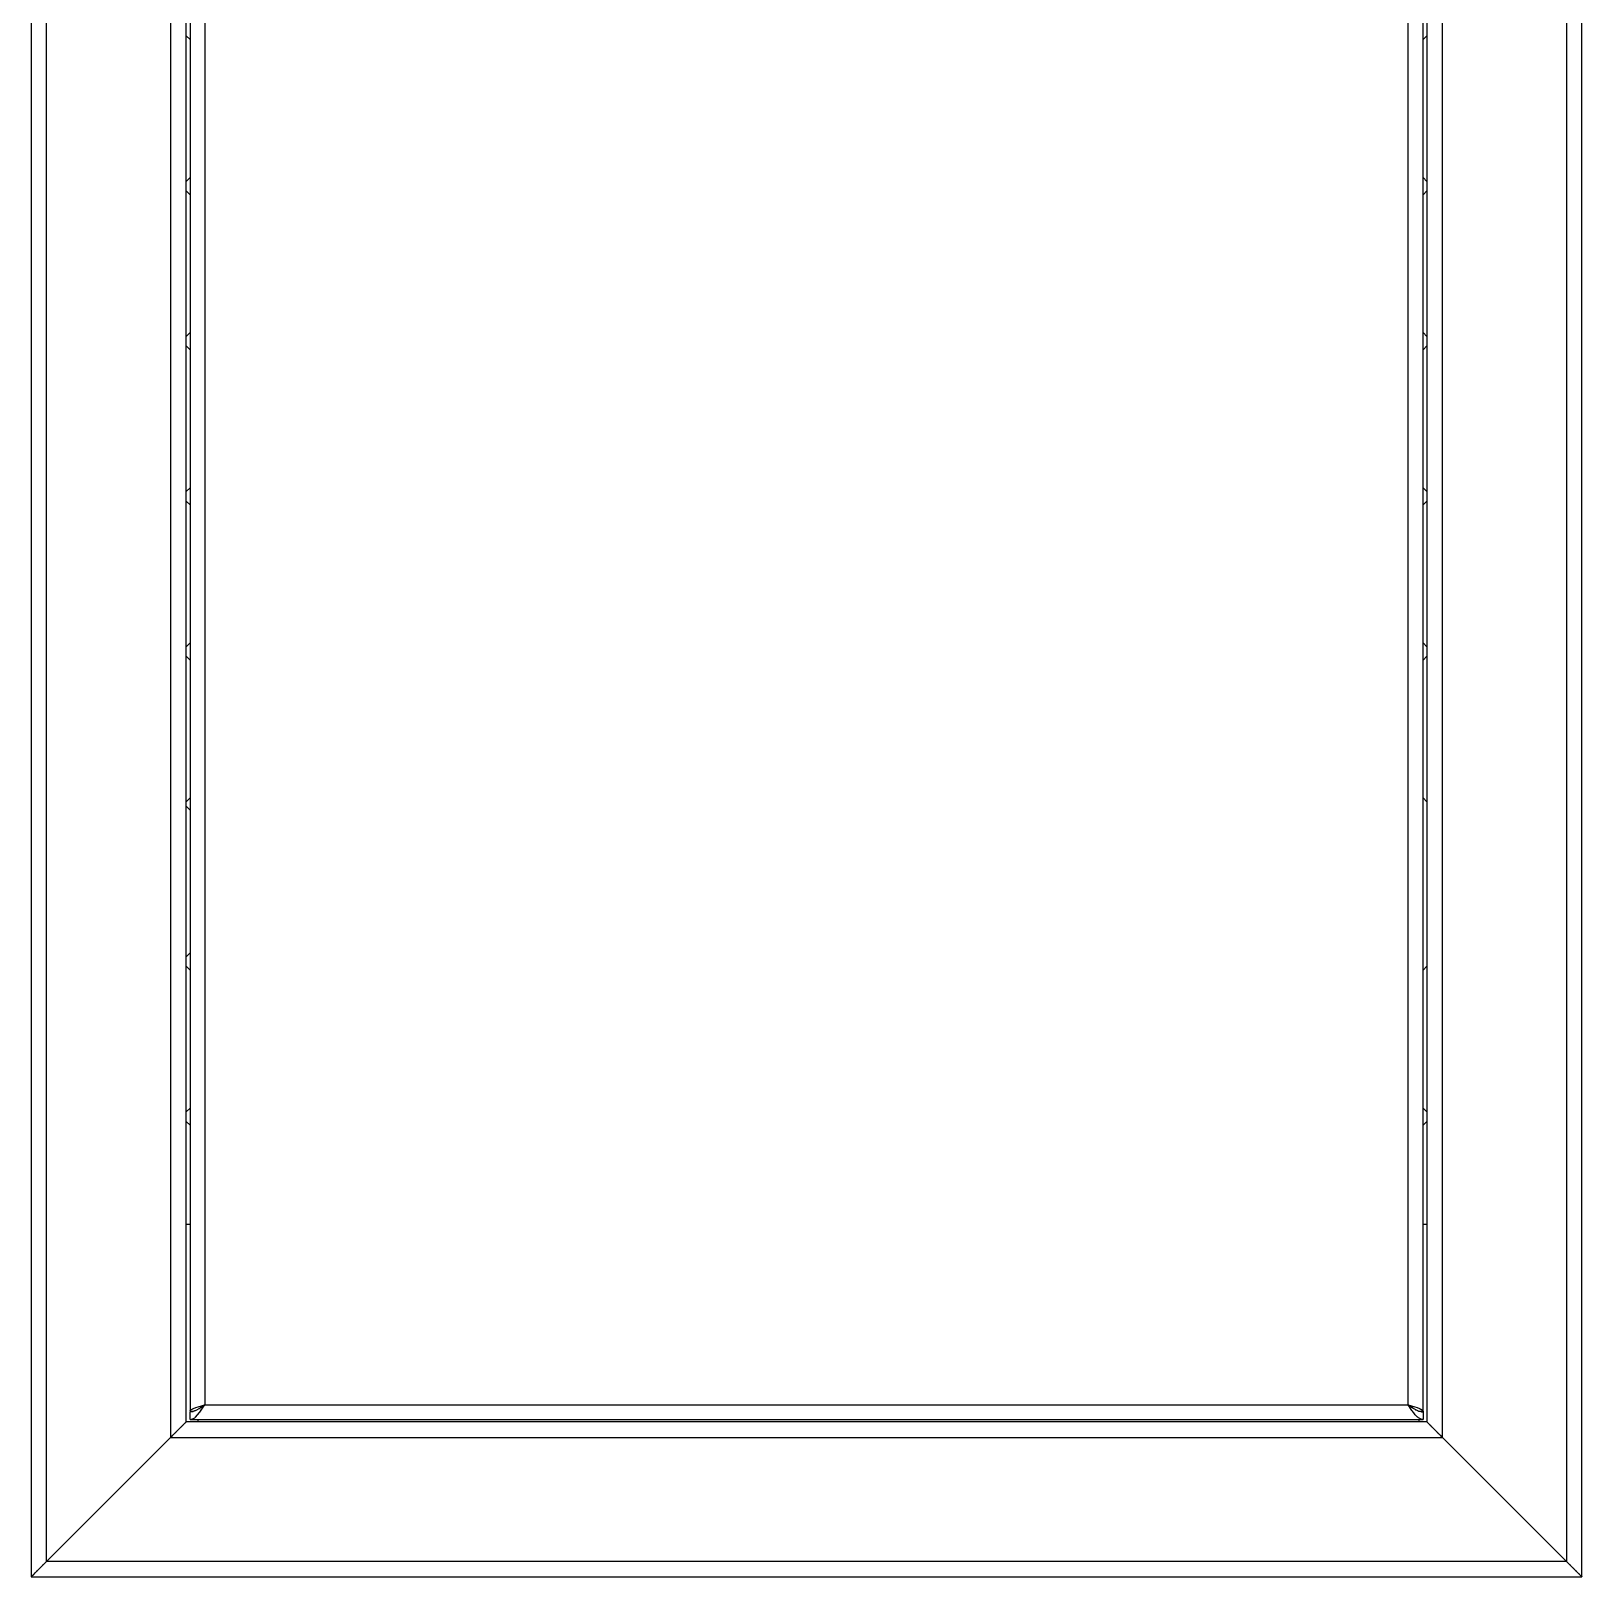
# Model space of a CAD drawing. Header units: millimetres. Extents: x 0 to 4030, y -54 to 2762.
# Drawn here: x 1583.2 to 1983.2, y 1402 to 1800.7 of the extents above; entities that cross this region are included whole.
import ezdxf

# ---------------------------------------------------------------- set-up
doc = ezdxf.new("R2010")
doc.units = ezdxf.units.MM
doc.header["$MEASUREMENT"] = 0
doc.layers.add('Utwórz2D linie widoczne', color=7, linetype='Continuous', true_color=0x000000)

msp = doc.modelspace()

# ---------------------------------------------------------------- linework, layer by layer
at = {"layer": 'Utwórz2D linie widoczne'}
for p, q in [((1583.21, 2440.01), (1583.21, 1402.03)), ((1983.21, 1402.03), (1983.21, 2440.01)), ((1587.21, 1406.03), (1587.21, 2436.02)), ((1979.21, 2436.02), (1979.21, 1406.03)), ((1619.21, 2404.02), (1619.21, 1438.03)), ((1947.21, 1438.03), (1947.21, 2404.02)), ((1623.21, 1442.03), (1623.21, 2400.02)), ((1943.21, 2400.02), (1943.21, 1442.03)), ((1624.21, 2190.52), (1624.21, 1444.72)), ((1628.01, 2188.82), (1628.01, 1446.42)), ((1938.41, 1446.42), (1938.41, 2188.82)), ((1942.21, 1444.72), (1942.21, 2190.52)), ((1623.21, 1799.52), (1624.21, 1798.52)), ((1942.21, 1798.52), (1943.21, 1799.52)), ((1624.21, 1762.96), (1623.21, 1761.96)), ((1943.21, 1761.96), (1942.21, 1762.96)), ((1623.21, 1759.52), (1624.21, 1758.52)), ((1942.21, 1758.52), (1943.21, 1759.52)), ((1624.21, 1722.96), (1623.21, 1721.96)), ((1943.21, 1721.96), (1942.21, 1722.96)), ((1623.21, 1719.52), (1624.21, 1718.52)), ((1942.21, 1718.52), (1943.21, 1719.52)), ((1624.21, 1682.96), (1623.21, 1681.96)), ((1943.21, 1681.96), (1942.21, 1682.96)), ((1623.21, 1679.52), (1624.21, 1678.52)), ((1942.21, 1678.52), (1943.21, 1679.52)), ((1624.21, 1642.96), (1623.21, 1641.96)), ((1943.21, 1641.96), (1942.21, 1642.96)), ((1623.21, 1639.52), (1624.21, 1638.52)), ((1942.21, 1638.52), (1943.21, 1639.52)), ((1624.21, 1602.96), (1623.21, 1601.96)), ((1623.21, 1600.8), (1624.21, 1599.8)), ((1943.21, 1601.96), (1942.21, 1602.96)), ((1624.21, 1562.96), (1623.21, 1561.96)), ((1623.21, 1559.52), (1624.21, 1558.52)), ((1942.21, 1558.52), (1943.21, 1559.52)), ((1624.21, 1522.96), (1623.21, 1521.96)), ((1943.21, 1521.96), (1942.21, 1522.96)), ((1623.21, 1519.52), (1624.21, 1518.52)), ((1942.21, 1518.52), (1943.21, 1519.52)), ((1623.21, 1493.02), (1624.21, 1493.02)), ((1942.21, 1493.02), (1943.21, 1493.02)), ((1624.22, 1444.79), (1624.21, 1444.78)), ((1624.21, 1444.78), (1624.21, 1444.77)), ((1624.21, 1444.77), (1624.21, 1444.76)), ((1624.21, 1444.76), (1624.21, 1444.75)), ((1624.21, 1444.75), (1624.21, 1444.73)), ((1624.21, 1444.73), (1624.21, 1444.72)), ((1624.21, 1444.72), (1625.02, 1444.72)), ((1624.21, 1442.62), (1624.21, 1444.62)), ((1624.3, 1444.62), (1624.21, 1444.62)), ((1624.23, 1444.84), (1624.22, 1444.83)), ((1624.22, 1444.83), (1624.22, 1444.81)), ((1624.22, 1444.81), (1624.22, 1444.8)), ((1624.22, 1444.8), (1624.22, 1444.79)), ((1624.24, 1444.86), (1624.23, 1444.85)), ((1624.23, 1444.85), (1624.23, 1444.84)), ((1624.24, 1444.87), (1624.25, 1444.88)), ((1624.24, 1444.87), (1624.24, 1444.86)), ((1624.25, 1444.89), (1624.26, 1444.9)), ((1624.25, 1444.88), (1624.25, 1444.89)), ((1624.26, 1444.9), (1624.27, 1444.91)), ((1624.27, 1444.92), (1624.28, 1444.93)), ((1624.27, 1444.91), (1624.27, 1444.92)), ((1624.28, 1444.93), (1624.29, 1444.94)), ((1624.29, 1444.95), (1624.3, 1444.96)), ((1624.29, 1444.94), (1624.29, 1444.95)), ((1624.3, 1444.96), (1624.31, 1444.97)), ((1624.4, 1444.63), (1624.3, 1444.62)), ((1624.31, 1444.97), (1624.32, 1444.98)), ((1624.32, 1444.98), (1624.33, 1444.99)), ((1624.33, 1444.99), (1624.34, 1445.01)), ((1624.34, 1445.01), (1624.36, 1445.03)), ((1624.36, 1445.03), (1624.39, 1445.05)), ((1624.39, 1445.05), (1624.41, 1445.08)), ((1624.49, 1444.63), (1624.4, 1444.63)), ((1624.41, 1445.08), (1624.44, 1445.1)), ((1624.44, 1445.1), (1624.46, 1445.12)), ((1624.46, 1445.12), (1624.49, 1445.14)), ((1624.49, 1445.14), (1624.52, 1445.16)), ((1624.59, 1444.64), (1624.49, 1444.63)), ((1624.52, 1445.16), (1624.54, 1445.18)), ((1624.54, 1445.18), (1624.57, 1445.2)), ((1624.57, 1445.2), (1624.61, 1445.22)), ((1624.68, 1444.66), (1624.59, 1444.64)), ((1624.61, 1445.22), (1624.64, 1445.25)), ((1624.64, 1445.25), (1624.72, 1445.29)), ((1624.8, 1444.68), (1624.68, 1444.66)), ((1624.72, 1445.29), (1624.79, 1445.33)), ((1624.79, 1445.33), (1624.87, 1445.37)), ((1624.92, 1444.7), (1624.8, 1444.68)), ((1624.87, 1445.37), (1624.97, 1445.42)), ((1625.04, 1444.73), (1624.92, 1444.7)), ((1624.97, 1445.42), (1625.07, 1445.46)), ((1625.16, 1444.76), (1625.04, 1444.73)), ((1625.07, 1445.46), (1625.27, 1445.55)), ((1625.28, 1444.8), (1625.16, 1444.76)), ((1625.27, 1445.55), (1625.51, 1445.64)), ((1625.4, 1444.84), (1625.28, 1444.8)), ((1625.51, 1444.88), (1625.4, 1444.84)), ((1625.51, 1445.64), (1625.74, 1445.73)), ((1626.82, 1445.57), (1625.51, 1444.88)), ((1625.6, 1443.24), (1626.67, 1444.43)), ((1625.74, 1445.73), (1626.32, 1445.92)), ((1626.32, 1445.92), (1628.01, 1446.42)), ((1626.55, 1445.4), (1626.75, 1445.57)), ((1626.7, 1444.47), (1626.67, 1444.43)), ((1626.7, 1444.47), (1626.97, 1444.84)), ((1626.75, 1445.57), (1626.95, 1445.73)), ((1627.89, 1446.33), (1626.82, 1445.57)), ((1626.95, 1445.73), (1627.15, 1445.88)), ((1627.03, 1444.92), (1626.97, 1444.84)), ((1627.03, 1444.92), (1628.01, 1446.42)), ((1627.15, 1445.88), (1627.36, 1446.03)), ((1627.36, 1446.03), (1627.57, 1446.16)), ((1627.44, 1446.01), (1627.42, 1446.06)), ((1627.57, 1446.16), (1627.79, 1446.3)), ((1627.79, 1446.3), (1628.01, 1446.42)), ((1628.01, 1446.42), (1627.89, 1446.33)), ((1628.01, 1446.42), (1938.41, 1446.42)), ((1938.41, 1446.42), (1938.63, 1446.3)), ((1938.41, 1446.42), (1940.1, 1445.92)), ((1938.53, 1446.33), (1938.41, 1446.42)), ((1939.36, 1444.97), (1938.41, 1446.42)), ((1938.53, 1446.33), (1939.3, 1445.77)), ((1938.63, 1446.3), (1938.85, 1446.16)), ((1938.85, 1446.16), (1939.06, 1446.03)), ((1938.99, 1446.06), (1938.97, 1446.01)), ((1939.06, 1446.03), (1939.27, 1445.88)), ((1939.27, 1445.88), (1939.47, 1445.73)), ((1939.48, 1444.8), (1939.36, 1444.97)), ((1939.42, 1445.69), (1939.65, 1445.54)), ((1939.47, 1445.73), (1939.67, 1445.57)), ((1939.64, 1444.56), (1939.48, 1444.8)), ((1939.81, 1444.33), (1939.64, 1444.56)), ((1939.87, 1445.4), (1939.65, 1445.54)), ((1939.67, 1445.57), (1939.86, 1445.4)), ((1939.99, 1444.1), (1939.81, 1444.33)), ((1940.09, 1445.27), (1939.87, 1445.4)), ((1940.18, 1443.88), (1939.99, 1444.1)), ((1940.31, 1445.15), (1940.09, 1445.27)), ((1940.1, 1445.92), (1940.67, 1445.73)), ((1940.31, 1445.15), (1940.37, 1445.12)), ((1940.52, 1445.04), (1940.37, 1445.12)), ((1940.68, 1444.97), (1940.52, 1445.04)), ((1940.67, 1445.73), (1940.91, 1445.64)), ((1940.84, 1444.9), (1940.68, 1444.97)), ((1940.84, 1444.9), (1940.96, 1444.86)), ((1940.91, 1445.64), (1941.15, 1445.55)), ((1940.96, 1444.86), (1941.08, 1444.81)), ((1941.08, 1444.81), (1941.2, 1444.78)), ((1941.15, 1445.55), (1941.34, 1445.47)), ((1941.32, 1444.74), (1941.2, 1444.78)), ((1941.43, 1444.71), (1941.32, 1444.74)), ((1941.34, 1445.47), (1941.43, 1445.43)), ((1942.21, 1444.72), (1941.4, 1444.72)), ((1941.43, 1445.43), (1941.53, 1445.38)), ((1941.55, 1444.69), (1941.43, 1444.71)), ((1941.53, 1445.38), (1941.6, 1445.34)), ((1941.67, 1444.67), (1941.55, 1444.69)), ((1941.6, 1445.34), (1941.68, 1445.3)), ((1941.67, 1444.67), (1941.78, 1444.65)), ((1941.68, 1445.3), (1941.75, 1445.26)), ((1941.75, 1445.26), (1941.79, 1445.23)), ((1941.78, 1444.65), (1941.89, 1444.64)), ((1941.79, 1445.23), (1941.83, 1445.21)), ((1941.83, 1445.21), (1941.86, 1445.19)), ((1941.86, 1445.19), (1941.88, 1445.17)), ((1941.88, 1445.17), (1941.91, 1445.15)), ((1941.89, 1444.64), (1941.99, 1444.63)), ((1941.91, 1445.15), (1941.94, 1445.13)), ((1941.94, 1445.13), (1941.97, 1445.11)), ((1941.97, 1445.11), (1941.99, 1445.09)), ((1941.99, 1445.09), (1942.02, 1445.06)), ((1941.99, 1444.63), (1942.1, 1444.62)), ((1942.02, 1445.06), (1942.04, 1445.04)), ((1942.04, 1445.04), (1942.06, 1445.02)), ((1942.06, 1445.02), (1942.08, 1445)), ((1942.08, 1445), (1942.1, 1444.99)), ((1942.1, 1444.99), (1942.1, 1444.98)), ((1942.1, 1444.98), (1942.11, 1444.97)), ((1942.1, 1444.62), (1942.21, 1444.62)), ((1942.11, 1444.97), (1942.12, 1444.96)), ((1942.12, 1444.96), (1942.13, 1444.95)), ((1942.13, 1444.95), (1942.13, 1444.94)), ((1942.13, 1444.94), (1942.14, 1444.93)), ((1942.14, 1444.93), (1942.15, 1444.91)), ((1942.15, 1444.91), (1942.15, 1444.9)), ((1942.15, 1444.9), (1942.16, 1444.89)), ((1942.16, 1444.89), (1942.17, 1444.88)), ((1942.17, 1444.88), (1942.17, 1444.87)), ((1942.17, 1444.87), (1942.18, 1444.86)), ((1942.18, 1444.86), (1942.18, 1444.85)), ((1942.18, 1444.85), (1942.19, 1444.84)), ((1942.19, 1444.84), (1942.19, 1444.83)), ((1942.19, 1444.83), (1942.19, 1444.82)), ((1942.19, 1444.82), (1942.2, 1444.8)), ((1942.2, 1444.8), (1942.2, 1444.79)), ((1942.2, 1444.79), (1942.2, 1444.78)), ((1942.2, 1444.78), (1942.2, 1444.77)), ((1942.2, 1444.77), (1942.21, 1444.76)), ((1942.21, 1444.76), (1942.21, 1444.75)), ((1942.21, 1444.75), (1942.21, 1444.73)), ((1942.21, 1444.73), (1942.21, 1444.72)), ((1942.21, 1444.62), (1942.21, 1442.62)), ((1621.07, 1439.9), (1621.22, 1440.04)), ((1621.22, 1440.03), (1621.08, 1439.89)), ((1621.22, 1440.03), (1621.25, 1440.06)), ((1621.24, 1440.06), (1621.22, 1440.04)), ((1621.24, 1440.06), (1621.3, 1440.12)), ((1621.3, 1440.11), (1621.25, 1440.06)), ((1621.34, 1440.16), (1621.3, 1440.12)), ((1621.3, 1440.11), (1621.35, 1440.15)), ((1621.34, 1440.16), (1621.48, 1440.3)), ((1621.49, 1440.3), (1621.35, 1440.15)), ((1621.5, 1440.33), (1621.48, 1440.3)), ((1621.49, 1440.3), (1621.51, 1440.32)), ((1621.5, 1440.33), (1621.56, 1440.38)), ((1621.56, 1440.37), (1621.51, 1440.32)), ((1621.56, 1440.37), (1621.61, 1440.42)), ((1621.6, 1440.42), (1621.56, 1440.38)), ((1621.6, 1440.42), (1621.65, 1440.47)), ((1621.66, 1440.46), (1621.61, 1440.42)), ((1621.67, 1440.49), (1621.65, 1440.47)), ((1621.66, 1440.46), (1621.67, 1440.48)), ((1621.67, 1440.49), (1621.81, 1440.63)), ((1621.82, 1440.62), (1621.67, 1440.48)), ((1621.83, 1440.65), (1621.81, 1440.63)), ((1621.82, 1440.62), (1621.84, 1440.65)), ((1621.83, 1440.65), (1621.88, 1440.7)), ((1621.89, 1440.69), (1621.84, 1440.65)), ((1621.92, 1440.74), (1621.88, 1440.7)), ((1621.89, 1440.69), (1621.93, 1440.74)), ((1621.92, 1440.74), (1621.95, 1440.77)), ((1621.93, 1440.74), (1621.92, 1440.74)), ((1621.96, 1440.76), (1621.93, 1440.74)), ((1621.99, 1440.82), (1621.95, 1440.77)), ((1621.96, 1440.76), (1622, 1440.81)), ((1621.99, 1440.82), (1622.02, 1440.84)), ((1622.03, 1440.83), (1622, 1440.81)), ((1622.06, 1440.88), (1622.02, 1440.84)), ((1622.03, 1440.83), (1622.07, 1440.87)), ((1622.06, 1440.88), (1622.11, 1440.93)), ((1622.12, 1440.92), (1622.07, 1440.87)), ((1622.12, 1440.95), (1622.11, 1440.93)), ((1622.12, 1440.95), (1622.18, 1441)), ((1622.12, 1440.92), (1622.13, 1440.94)), ((1622.19, 1440.99), (1622.13, 1440.94)), ((1622.18, 1441), (1622.32, 1441.14)), ((1622.18, 1441), (1622.18, 1441)), ((1622.32, 1441.13), (1622.19, 1441)), ((1622.19, 1440.99), (1622.19, 1441)), ((1622.38, 1441.2), (1622.32, 1441.14)), ((1622.32, 1441.13), (1622.38, 1441.19)), ((1622.44, 1441.26), (1622.38, 1441.2)), ((1622.39, 1441.2), (1622.38, 1441.19)), ((1622.38, 1441.2), (1622.38, 1441.2)), ((1622.39, 1441.2), (1622.45, 1441.25)), ((1622.63, 1441.45), (1622.44, 1441.27)), ((1622.44, 1441.26), (1622.44, 1441.27)), ((1622.45, 1441.26), (1622.64, 1441.45)), ((1622.45, 1441.26), (1622.45, 1441.25)), ((1622.63, 1441.45), (1622.65, 1441.47)), ((1622.66, 1441.47), (1622.64, 1441.45)), ((1622.69, 1441.52), (1622.65, 1441.47)), ((1622.66, 1441.47), (1622.7, 1441.51)), ((1622.69, 1441.52), (1622.71, 1441.53)), ((1622.71, 1441.52), (1622.7, 1441.51)), ((1622.73, 1441.55), (1622.71, 1441.53)), ((1622.71, 1441.52), (1622.73, 1441.54)), ((1622.73, 1441.55), (1622.76, 1441.58)), ((1622.77, 1441.57), (1622.73, 1441.54)), ((1622.77, 1441.59), (1622.76, 1441.58)), ((1622.77, 1441.59), (1622.81, 1441.63)), ((1622.77, 1441.57), (1622.78, 1441.58)), ((1622.81, 1441.62), (1622.78, 1441.58)), ((1622.82, 1441.64), (1622.81, 1441.63)), ((1622.81, 1441.62), (1622.82, 1441.63)), ((1622.82, 1441.64), (1622.85, 1441.67)), ((1622.86, 1441.66), (1622.82, 1441.63)), ((1622.86, 1441.68), (1622.85, 1441.67)), ((1622.86, 1441.68), (1622.88, 1441.71)), ((1622.86, 1441.66), (1622.87, 1441.67)), ((1622.89, 1441.7), (1622.87, 1441.67)), ((1622.9, 1441.72), (1622.88, 1441.71)), ((1622.89, 1441.7), (1622.91, 1441.72)), ((1622.9, 1441.72), (1622.93, 1441.75)), ((1622.93, 1441.74), (1622.91, 1441.72)), ((1622.93, 1441.75), (1622.96, 1441.78)), ((1622.93, 1441.74), (1622.94, 1441.75)), ((1622.93, 1441.75), (1622.93, 1441.75)), ((1622.97, 1441.78), (1622.94, 1441.75)), ((1622.97, 1441.8), (1622.96, 1441.78)), ((1622.97, 1441.8), (1622.99, 1441.81)), ((1622.97, 1441.78), (1622.98, 1441.79)), ((1623, 1441.81), (1622.98, 1441.79)), ((1623, 1441.82), (1622.99, 1441.81)), ((1623, 1441.82), (1623.02, 1441.84)), ((1623, 1441.81), (1623.01, 1441.82)), ((1623.03, 1441.84), (1623.01, 1441.82)), ((1623.04, 1441.86), (1623.02, 1441.84)), ((1623.03, 1441.84), (1623.05, 1441.86)), ((1623.04, 1441.86), (1623.05, 1441.87)), ((1623.07, 1441.89), (1623.05, 1441.87)), ((1623.06, 1441.86), (1623.05, 1441.86)), ((1623.06, 1441.86), (1623.07, 1441.88)), ((1623.09, 1441.91), (1623.07, 1441.9)), ((1623.07, 1441.89), (1623.07, 1441.9)), ((1623.08, 1441.89), (1623.07, 1441.88)), ((1623.08, 1441.89), (1623.1, 1441.91)), ((1623.09, 1441.91), (1623.1, 1441.92)), ((1623.11, 1441.94), (1623.1, 1441.92)), ((1623.11, 1441.91), (1623.1, 1441.91)), ((1623.11, 1441.94), (1623.12, 1441.94)), ((1623.11, 1441.91), (1623.12, 1441.93)), ((1623.13, 1441.95), (1623.12, 1441.94)), ((1623.13, 1441.93), (1623.12, 1441.93)), ((1623.13, 1441.95), (1623.14, 1441.96)), ((1623.13, 1441.93), (1623.14, 1441.94)), ((1623.15, 1441.97), (1623.14, 1441.96)), ((1623.15, 1441.95), (1623.14, 1441.94)), ((1623.15, 1441.97), (1623.16, 1441.98)), ((1623.15, 1441.95), (1623.16, 1441.96)), ((1623.16, 1441.98), (1623.17, 1441.99)), ((1623.16, 1441.98), (1623.16, 1441.98)), ((1623.16, 1441.97), (1623.16, 1441.96)), ((1623.16, 1441.97), (1623.17, 1441.97)), ((1623.17, 1441.99), (1623.18, 1442)), ((1623.18, 1441.99), (1623.17, 1441.97)), ((1623.17, 1441.99), (1623.17, 1441.99)), ((1623.18, 1442.01), (1623.19, 1442.01)), ((1623.18, 1442.01), (1623.18, 1442)), ((1623.19, 1442), (1623.18, 1441.99)), ((1623.18, 1441.99), (1623.18, 1441.99)), ((1623.19, 1442.01), (1623.2, 1442.02)), ((1623.2, 1442.01), (1623.19, 1442)), ((1623.19, 1442.01), (1623.19, 1442.01)), ((1623.19, 1442), (1623.19, 1442)), ((1623.2, 1442.03), (1623.21, 1442.03)), ((1623.2, 1442.03), (1623.2, 1442.02)), ((1623.21, 1442.02), (1623.2, 1442.01)), ((1623.2, 1442.01), (1623.2, 1442.01)), ((1623.21, 1442.02), (1623.21, 1442.03)), ((1623.21, 1442.02), (1623.21, 1442.02)), ((1623.21, 1442.02), (1623.21, 1442.02)), ((1623.21, 1442.02), (1623.21, 1442.02)), ((1943.2, 1442.02), (1623.21, 1442.02)), ((1623.21, 1442.02), (1623.21, 1442.02)), ((1623.21, 1442.02), (1623.21, 1442.02)), ((1624.21, 1442.62), (1942.21, 1442.62)), ((1624.21, 1442.62), (1624.26, 1442.62)), ((1624.26, 1442.62), (1624.32, 1442.63)), ((1624.32, 1442.63), (1624.37, 1442.63)), ((1624.37, 1442.63), (1624.42, 1442.64)), ((1624.42, 1442.64), (1624.48, 1442.65)), ((1624.52, 1442.65), (1624.48, 1442.65)), ((1624.56, 1442.66), (1624.52, 1442.65)), ((1624.61, 1442.67), (1624.56, 1442.66)), ((1624.65, 1442.69), (1624.61, 1442.67)), ((1624.65, 1442.69), (1625.43, 1443.09)), ((1625.52, 1443.16), (1625.43, 1443.09)), ((1625.6, 1443.24), (1625.52, 1443.16)), ((1626.21, 1442.62), (1626.21, 1442.02)), ((1940.37, 1443.67), (1940.18, 1443.88)), ((1940.57, 1443.46), (1940.37, 1443.67)), ((1940.78, 1443.26), (1940.57, 1443.46)), ((1940.86, 1443.2), (1940.78, 1443.26)), ((1940.94, 1443.13), (1940.86, 1443.2)), ((1941.02, 1443.07), (1940.94, 1443.13)), ((1941.73, 1442.7), (1941.02, 1443.07)), ((1941.21, 1442.02), (1941.21, 1442.62)), ((1941.78, 1442.68), (1941.73, 1442.7)), ((1941.83, 1442.67), (1941.78, 1442.68)), ((1941.87, 1442.66), (1941.83, 1442.67)), ((1941.92, 1442.65), (1941.87, 1442.66)), ((1941.97, 1442.64), (1941.92, 1442.65)), ((1942.02, 1442.63), (1941.97, 1442.64)), ((1942.06, 1442.63), (1942.02, 1442.63)), ((1942.11, 1442.63), (1942.06, 1442.63)), ((1942.16, 1442.62), (1942.11, 1442.63)), ((1942.21, 1442.62), (1942.16, 1442.62)), ((1943.2, 1442.02), (1943.2, 1442.02)), ((1943.2, 1442.02), (1943.21, 1442.02)), ((1943.21, 1442.02), (1943.2, 1442.02)), ((1943.21, 1442.03), (1943.21, 1442.03)), ((1943.21, 1442.02), (1943.21, 1442.03)), ((1943.21, 1442.03), (1943.21, 1442.03)), ((1943.21, 1442.03), (1943.21, 1442.02)), ((1943.22, 1442.01), (1943.21, 1442.02)), ((1943.21, 1442.02), (1943.22, 1442.01)), ((1943.21, 1442.02), (1943.21, 1442.02)), ((1943.22, 1442), (1943.22, 1442.01)), ((1943.22, 1442.01), (1943.22, 1442.01)), ((1943.22, 1442.01), (1943.23, 1442.01)), ((1943.22, 1442.01), (1943.22, 1442.01)), ((1943.22, 1442), (1943.23, 1442)), ((1943.23, 1442), (1943.23, 1442.01)), ((1943.24, 1441.99), (1943.23, 1442)), ((1943.23, 1442), (1943.24, 1441.99)), ((1943.25, 1441.97), (1943.24, 1441.99)), ((1943.24, 1441.99), (1943.24, 1441.99)), ((1943.24, 1441.99), (1943.26, 1441.98)), ((1943.24, 1441.99), (1943.24, 1441.99)), ((1943.26, 1441.96), (1943.25, 1441.97)), ((1943.25, 1441.97), (1943.25, 1441.97)), ((1943.26, 1441.98), (1943.27, 1441.97)), ((1943.26, 1441.98), (1943.26, 1441.98)), ((1943.26, 1441.96), (1943.27, 1441.95)), ((1943.28, 1441.96), (1943.27, 1441.97)), ((1943.28, 1441.94), (1943.27, 1441.95)), ((1943.28, 1441.96), (1943.29, 1441.95)), ((1943.28, 1441.94), (1943.29, 1441.93)), ((1943.3, 1441.94), (1943.29, 1441.95)), ((1943.29, 1441.93), (1943.29, 1441.93)), ((1943.29, 1441.93), (1943.31, 1441.91)), ((1943.3, 1441.94), (1943.3, 1441.94)), ((1943.32, 1441.92), (1943.3, 1441.94)), ((1943.32, 1441.91), (1943.31, 1441.91)), ((1943.32, 1441.92), (1943.32, 1441.91)), ((1943.32, 1441.91), (1943.33, 1441.89)), ((1943.34, 1441.9), (1943.32, 1441.91)), ((1943.34, 1441.88), (1943.33, 1441.89)), ((1943.34, 1441.9), (1943.35, 1441.89)), ((1943.34, 1441.88), (1943.36, 1441.86)), ((1943.37, 1441.87), (1943.35, 1441.89)), ((1943.37, 1441.86), (1943.36, 1441.86)), ((1943.37, 1441.87), (1943.37, 1441.86)), ((1943.37, 1441.86), (1943.39, 1441.84)), ((1943.39, 1441.84), (1943.37, 1441.86)), ((1943.41, 1441.82), (1943.39, 1441.84)), ((1943.39, 1441.84), (1943.41, 1441.82)), ((1943.41, 1441.82), (1943.42, 1441.81)), ((1943.42, 1441.81), (1943.41, 1441.82)), ((1943.43, 1441.79), (1943.42, 1441.81)), ((1943.42, 1441.81), (1943.44, 1441.8)), ((1943.43, 1441.79), (1943.45, 1441.78)), ((1943.45, 1441.78), (1943.44, 1441.8)), ((1943.48, 1441.75), (1943.45, 1441.78)), ((1943.45, 1441.78), (1943.48, 1441.75)), ((1943.48, 1441.75), (1943.48, 1441.74)), ((1943.49, 1441.75), (1943.48, 1441.75)), ((1943.5, 1441.72), (1943.48, 1441.74)), ((1943.49, 1441.75), (1943.51, 1441.72)), ((1943.5, 1441.72), (1943.52, 1441.7)), ((1943.53, 1441.71), (1943.51, 1441.72)), ((1943.55, 1441.67), (1943.52, 1441.7)), ((1943.53, 1441.71), (1943.56, 1441.68)), ((1943.55, 1441.67), (1943.56, 1441.66)), ((1943.57, 1441.67), (1943.56, 1441.68)), ((1943.59, 1441.63), (1943.56, 1441.66)), ((1943.57, 1441.67), (1943.6, 1441.64)), ((1943.59, 1441.63), (1943.6, 1441.62)), ((1943.61, 1441.63), (1943.6, 1441.64)), ((1943.64, 1441.58), (1943.6, 1441.62)), ((1943.61, 1441.63), (1943.65, 1441.59)), ((1943.64, 1441.58), (1943.65, 1441.57)), ((1943.66, 1441.58), (1943.65, 1441.59)), ((1943.68, 1441.54), (1943.65, 1441.57)), ((1943.66, 1441.58), (1943.69, 1441.55)), ((1943.68, 1441.54), (1943.7, 1441.52)), ((1943.71, 1441.53), (1943.69, 1441.55)), ((1943.71, 1441.51), (1943.7, 1441.52)), ((1943.71, 1441.53), (1943.72, 1441.52)), ((1943.71, 1441.51), (1943.76, 1441.47)), ((1943.76, 1441.47), (1943.72, 1441.52)), ((1943.78, 1441.45), (1943.76, 1441.47)), ((1943.76, 1441.47), (1943.78, 1441.45)), ((1943.78, 1441.45), (1943.96, 1441.26)), ((1943.97, 1441.27), (1943.78, 1441.45)), ((1943.97, 1441.25), (1943.96, 1441.26)), ((1943.97, 1441.27), (1943.98, 1441.26)), ((1943.97, 1441.25), (1944.03, 1441.2)), ((1944.03, 1441.2), (1943.98, 1441.26)), ((1944.03, 1441.19), (1944.03, 1441.2)), ((1944.03, 1441.2), (1944.04, 1441.2)), ((1944.03, 1441.19), (1944.09, 1441.13)), ((1944.1, 1441.14), (1944.04, 1441.2)), ((1944.23, 1441), (1944.09, 1441.13)), ((1944.1, 1441.14), (1944.23, 1441)), ((1944.23, 1441), (1944.23, 1440.99)), ((1944.24, 1441), (1944.23, 1441)), ((1944.28, 1440.94), (1944.23, 1440.99)), ((1944.24, 1441), (1944.29, 1440.95)), ((1944.28, 1440.94), (1944.3, 1440.92)), ((1944.31, 1440.93), (1944.29, 1440.95)), ((1944.35, 1440.87), (1944.3, 1440.92)), ((1944.31, 1440.93), (1944.36, 1440.88)), ((1944.35, 1440.87), (1944.39, 1440.83)), ((1944.4, 1440.84), (1944.36, 1440.88)), ((1944.41, 1440.81), (1944.39, 1440.83)), ((1944.4, 1440.84), (1944.42, 1440.82)), ((1944.41, 1440.81), (1944.46, 1440.76)), ((1944.47, 1440.77), (1944.42, 1440.82)), ((1944.48, 1440.74), (1944.46, 1440.76)), ((1944.47, 1440.77), (1944.49, 1440.74)), ((1944.49, 1440.74), (1944.48, 1440.74)), ((1944.48, 1440.74), (1944.53, 1440.69)), ((1944.54, 1440.7), (1944.49, 1440.74)), ((1944.58, 1440.65), (1944.53, 1440.69)), ((1944.54, 1440.7), (1944.58, 1440.65)), ((1944.58, 1440.65), (1944.6, 1440.62)), ((1944.61, 1440.63), (1944.58, 1440.65)), ((1944.74, 1440.48), (1944.6, 1440.62)), ((1944.61, 1440.63), (1944.75, 1440.49)), ((1944.74, 1440.48), (1944.76, 1440.46)), ((1944.77, 1440.47), (1944.75, 1440.49)), ((1944.81, 1440.42), (1944.76, 1440.46)), ((1944.77, 1440.47), (1944.81, 1440.42)), ((1944.81, 1440.42), (1944.85, 1440.37)), ((1944.86, 1440.38), (1944.81, 1440.42)), ((1944.9, 1440.32), (1944.85, 1440.37)), ((1944.86, 1440.38), (1944.91, 1440.33)), ((1944.9, 1440.32), (1944.93, 1440.3)), ((1944.93, 1440.3), (1944.91, 1440.33)), ((1945.07, 1440.15), (1944.93, 1440.3)), ((1944.93, 1440.3), (1945.08, 1440.16)), ((1945.07, 1440.15), (1945.11, 1440.11)), ((1945.12, 1440.12), (1945.08, 1440.16)), ((1945.17, 1440.06), (1945.11, 1440.11)), ((1945.12, 1440.12), (1945.17, 1440.06)), ((1945.17, 1440.06), (1945.19, 1440.03)), ((1945.2, 1440.04), (1945.17, 1440.06)), ((1945.33, 1439.89), (1945.19, 1440.03)), ((1945.2, 1440.04), (1945.34, 1439.9)), ((1619.21, 1438.03), (1587.21, 1406.03)), ((1587.21, 1406.02), (1619.21, 1438.02)), ((1619.21, 1438.03), (1619.3, 1438.12)), ((1619.3, 1438.11), (1619.21, 1438.02)), ((1619.21, 1438.02), (1947.2, 1438.02)), ((1619.32, 1438.14), (1619.3, 1438.12)), ((1619.3, 1438.11), (1619.33, 1438.13)), ((1619.32, 1438.14), (1619.37, 1438.19)), ((1619.38, 1438.19), (1619.33, 1438.13)), ((1619.4, 1438.22), (1619.37, 1438.19)), ((1619.38, 1438.19), (1619.4, 1438.21)), ((1619.4, 1438.22), (1619.57, 1438.39)), ((1619.57, 1438.38), (1619.4, 1438.21)), ((1619.57, 1438.38), (1619.6, 1438.41)), ((1619.59, 1438.41), (1619.57, 1438.39)), ((1619.59, 1438.41), (1619.65, 1438.47)), ((1619.65, 1438.46), (1619.6, 1438.41)), ((1619.66, 1438.48), (1619.65, 1438.47)), ((1619.65, 1438.46), (1619.67, 1438.47)), ((1619.66, 1438.48), (1619.75, 1438.57)), ((1619.76, 1438.56), (1619.67, 1438.47)), ((1619.76, 1438.58), (1619.75, 1438.57)), ((1619.85, 1438.66), (1619.76, 1438.57)), ((1619.76, 1438.58), (1619.84, 1438.66)), ((1619.76, 1438.56), (1619.76, 1438.57)), ((1619.85, 1438.67), (1619.84, 1438.66)), ((1619.85, 1438.67), (1620.02, 1438.84)), ((1619.85, 1438.66), (1619.86, 1438.67)), ((1620.03, 1438.83), (1619.86, 1438.67)), ((1620.04, 1438.86), (1620.02, 1438.84)), ((1620.03, 1438.83), (1620.05, 1438.86)), ((1620.04, 1438.86), (1620.1, 1438.92)), ((1620.11, 1438.92), (1620.05, 1438.86)), ((1620.12, 1438.94), (1620.1, 1438.92)), ((1620.11, 1438.92), (1620.13, 1438.94)), ((1620.12, 1438.94), (1620.19, 1439.01)), ((1620.2, 1439.01), (1620.13, 1438.94)), ((1620.25, 1439.07), (1620.19, 1439.01)), ((1620.2, 1439.01), (1620.24, 1439.05)), ((1620.4, 1439.21), (1620.24, 1439.05)), ((1620.25, 1439.07), (1620.39, 1439.21)), ((1620.4, 1439.22), (1620.39, 1439.21)), ((1620.4, 1439.22), (1620.49, 1439.31)), ((1620.4, 1439.21), (1620.41, 1439.22)), ((1620.49, 1439.3), (1620.41, 1439.22)), ((1620.51, 1439.33), (1620.49, 1439.31)), ((1620.49, 1439.3), (1620.52, 1439.32)), ((1620.51, 1439.33), (1620.56, 1439.38)), ((1620.57, 1439.38), (1620.52, 1439.32)), ((1620.6, 1439.42), (1620.56, 1439.38)), ((1620.57, 1439.38), (1620.61, 1439.42)), ((1620.6, 1439.42), (1620.68, 1439.5)), ((1620.69, 1439.49), (1620.61, 1439.42)), ((1620.71, 1439.53), (1620.68, 1439.5)), ((1620.69, 1439.49), (1620.71, 1439.52)), ((1620.77, 1439.58), (1620.71, 1439.52)), ((1620.71, 1439.53), (1620.76, 1439.58)), ((1620.78, 1439.61), (1620.76, 1439.58)), ((1620.77, 1439.58), (1620.79, 1439.6)), ((1620.78, 1439.61), (1620.95, 1439.78)), ((1620.96, 1439.77), (1620.79, 1439.6)), ((1620.98, 1439.8), (1620.95, 1439.78)), ((1620.96, 1439.77), (1620.98, 1439.79)), ((1621.04, 1439.85), (1620.98, 1439.79)), ((1620.98, 1439.8), (1621.03, 1439.85)), ((1621.07, 1439.9), (1621.03, 1439.85)), ((1621.04, 1439.85), (1621.08, 1439.89)), ((1945.33, 1439.89), (1945.38, 1439.85)), ((1945.38, 1439.85), (1945.34, 1439.9)), ((1945.43, 1439.79), (1945.38, 1439.85)), ((1945.38, 1439.85), (1945.44, 1439.8)), ((1945.43, 1439.79), (1945.45, 1439.77)), ((1945.46, 1439.78), (1945.44, 1439.8)), ((1945.62, 1439.6), (1945.45, 1439.77)), ((1945.46, 1439.78), (1945.63, 1439.61)), ((1945.62, 1439.6), (1945.65, 1439.58)), ((1945.65, 1439.58), (1945.63, 1439.61)), ((1945.7, 1439.52), (1945.65, 1439.58)), ((1945.65, 1439.58), (1945.71, 1439.53)), ((1945.7, 1439.52), (1945.73, 1439.49)), ((1945.74, 1439.5), (1945.71, 1439.53)), ((1945.81, 1439.42), (1945.73, 1439.49)), ((1945.74, 1439.5), (1945.81, 1439.42)), ((1945.81, 1439.42), (1945.85, 1439.38)), ((1945.85, 1439.38), (1945.81, 1439.42)), ((1945.9, 1439.32), (1945.85, 1439.38)), ((1945.85, 1439.38), (1945.91, 1439.33)), ((1945.9, 1439.32), (1945.92, 1439.3)), ((1945.93, 1439.31), (1945.91, 1439.33)), ((1946.01, 1439.22), (1945.92, 1439.3)), ((1945.93, 1439.31), (1946.01, 1439.22)), ((1946.01, 1439.22), (1946.02, 1439.21)), ((1946.02, 1439.21), (1946.01, 1439.22)), ((1946.16, 1439.06), (1946.02, 1439.21)), ((1946.02, 1439.21), (1946.18, 1439.05)), ((1946.16, 1439.06), (1946.22, 1439.01)), ((1946.22, 1439.01), (1946.18, 1439.05)), ((1946.29, 1438.94), (1946.22, 1439.01)), ((1946.22, 1439.01), (1946.29, 1438.94)), ((1946.29, 1438.94), (1946.31, 1438.92)), ((1946.31, 1438.92), (1946.29, 1438.94)), ((1946.37, 1438.86), (1946.31, 1438.92)), ((1946.31, 1438.92), (1946.37, 1438.86)), ((1946.37, 1438.86), (1946.39, 1438.83)), ((1946.4, 1438.84), (1946.37, 1438.86)), ((1946.56, 1438.67), (1946.39, 1438.83)), ((1946.4, 1438.84), (1946.56, 1438.67)), ((1946.56, 1438.67), (1946.57, 1438.66)), ((1946.57, 1438.66), (1946.56, 1438.67)), ((1946.65, 1438.57), (1946.57, 1438.66)), ((1946.57, 1438.66), (1946.66, 1438.58)), ((1946.65, 1438.57), (1946.66, 1438.56)), ((1946.67, 1438.57), (1946.66, 1438.58)), ((1946.75, 1438.47), (1946.66, 1438.56)), ((1946.67, 1438.57), (1946.76, 1438.48)), ((1946.75, 1438.47), (1946.76, 1438.46)), ((1946.77, 1438.47), (1946.76, 1438.48)), ((1946.82, 1438.41), (1946.76, 1438.46)), ((1946.77, 1438.47), (1946.82, 1438.41)), ((1946.82, 1438.41), (1946.84, 1438.38)), ((1946.85, 1438.39), (1946.82, 1438.41)), ((1947.01, 1438.21), (1946.84, 1438.38)), ((1946.85, 1438.39), (1947.02, 1438.22)), ((1947.01, 1438.21), (1947.03, 1438.19)), ((1947.04, 1438.19), (1947.02, 1438.22)), ((1947.09, 1438.13), (1947.03, 1438.19)), ((1947.04, 1438.19), (1947.1, 1438.14)), ((1947.09, 1438.13), (1947.11, 1438.11)), ((1947.12, 1438.12), (1947.1, 1438.14)), ((1947.2, 1438.02), (1947.11, 1438.11)), ((1947.12, 1438.12), (1947.21, 1438.03)), ((1947.2, 1438.02), (1979.2, 1406.02)), ((1979.21, 1406.03), (1947.21, 1438.03)), ((1585.2, 1404.02), (1585.17, 1403.99)), ((1585.18, 1403.99), (1585.2, 1404.01)), ((1585.35, 1404.16), (1585.2, 1404.01)), ((1585.2, 1404.02), (1585.34, 1404.16)), ((1585.38, 1404.21), (1585.34, 1404.16)), ((1585.35, 1404.16), (1585.39, 1404.2)), ((1585.38, 1404.21), (1585.44, 1404.26)), ((1585.45, 1404.25), (1585.39, 1404.2)), ((1585.46, 1404.28), (1585.44, 1404.26)), ((1585.45, 1404.25), (1585.47, 1404.28)), ((1585.46, 1404.28), (1585.63, 1404.45)), ((1585.64, 1404.45), (1585.47, 1404.28)), ((1585.65, 1404.47), (1585.63, 1404.45)), ((1585.64, 1404.45), (1585.66, 1404.47)), ((1585.65, 1404.47), (1585.71, 1404.53)), ((1585.72, 1404.52), (1585.66, 1404.47)), ((1585.74, 1404.56), (1585.71, 1404.53)), ((1585.72, 1404.52), (1585.74, 1404.55)), ((1585.82, 1404.63), (1585.74, 1404.55)), ((1585.74, 1404.56), (1585.81, 1404.63)), ((1585.85, 1404.67), (1585.81, 1404.63)), ((1585.82, 1404.63), (1585.86, 1404.67)), ((1585.85, 1404.67), (1585.91, 1404.73)), ((1585.91, 1404.72), (1585.86, 1404.67)), ((1585.93, 1404.75), (1585.91, 1404.73)), ((1585.91, 1404.72), (1585.94, 1404.74)), ((1585.93, 1404.75), (1586.01, 1404.84)), ((1586.02, 1404.83), (1585.94, 1404.74)), ((1586.02, 1404.84), (1586.01, 1404.84)), ((1586.02, 1404.84), (1586.18, 1405)), ((1586.02, 1404.83), (1586.03, 1404.84)), ((1586.18, 1404.98), (1586.03, 1404.84)), ((1586.18, 1404.98), (1586.23, 1405.04)), ((1586.22, 1405.04), (1586.18, 1405)), ((1586.22, 1405.04), (1586.29, 1405.12)), ((1586.3, 1405.11), (1586.23, 1405.04)), ((1586.31, 1405.13), (1586.29, 1405.12)), ((1586.3, 1405.11), (1586.32, 1405.13)), ((1586.31, 1405.13), (1586.37, 1405.19)), ((1586.38, 1405.19), (1586.32, 1405.13)), ((1586.4, 1405.22), (1586.37, 1405.19)), ((1586.38, 1405.19), (1586.4, 1405.21)), ((1586.4, 1405.22), (1586.56, 1405.39)), ((1586.57, 1405.38), (1586.4, 1405.21)), ((1586.57, 1405.39), (1586.56, 1405.39)), ((1586.57, 1405.39), (1586.66, 1405.48)), ((1586.57, 1405.38), (1586.58, 1405.39)), ((1586.67, 1405.47), (1586.58, 1405.39)), ((1586.67, 1405.49), (1586.66, 1405.48)), ((1586.67, 1405.49), (1586.76, 1405.58)), ((1586.76, 1405.57), (1586.67, 1405.48)), ((1586.67, 1405.47), (1586.67, 1405.48)), ((1586.77, 1405.59), (1586.76, 1405.58)), ((1586.76, 1405.57), (1586.78, 1405.58)), ((1586.77, 1405.59), (1586.82, 1405.64)), ((1586.83, 1405.64), (1586.78, 1405.58)), ((1586.85, 1405.67), (1586.82, 1405.64)), ((1586.83, 1405.64), (1586.86, 1405.66)), ((1586.85, 1405.67), (1587.02, 1405.84)), ((1587.02, 1405.83), (1586.86, 1405.66)), ((1587.02, 1405.83), (1587.05, 1405.86)), ((1587.04, 1405.86), (1587.02, 1405.84)), ((1587.04, 1405.86), (1587.1, 1405.92)), ((1587.1, 1405.91), (1587.05, 1405.86)), ((1587.12, 1405.94), (1587.1, 1405.92)), ((1587.1, 1405.91), (1587.13, 1405.93)), ((1587.12, 1405.94), (1587.21, 1406.03)), ((1587.21, 1406.02), (1587.13, 1405.93)), ((1979.2, 1406.02), (1587.21, 1406.02)), ((1979.29, 1405.93), (1979.2, 1406.02)), ((1979.21, 1406.03), (1979.3, 1405.94)), ((1979.29, 1405.93), (1979.31, 1405.91)), ((1979.32, 1405.92), (1979.3, 1405.94)), ((1979.37, 1405.86), (1979.31, 1405.91)), ((1979.32, 1405.92), (1979.37, 1405.86)), ((1979.37, 1405.86), (1979.39, 1405.83)), ((1979.4, 1405.84), (1979.37, 1405.86)), ((1979.56, 1405.66), (1979.39, 1405.83)), ((1979.4, 1405.84), (1979.57, 1405.67)), ((1979.56, 1405.66), (1979.59, 1405.64)), ((1979.59, 1405.64), (1979.57, 1405.67)), ((1979.64, 1405.58), (1979.59, 1405.64)), ((1979.59, 1405.64), (1979.65, 1405.59)), ((1979.64, 1405.58), (1979.65, 1405.57)), ((1979.66, 1405.58), (1979.65, 1405.59)), ((1979.74, 1405.48), (1979.65, 1405.57)), ((1979.66, 1405.58), (1979.75, 1405.49)), ((1979.74, 1405.48), (1979.75, 1405.47)), ((1979.76, 1405.48), (1979.75, 1405.49)), ((1979.84, 1405.39), (1979.75, 1405.47)), ((1979.76, 1405.48), (1979.84, 1405.39)), ((1979.84, 1405.39), (1979.84, 1405.38)), ((1979.85, 1405.39), (1979.84, 1405.39)), ((1980.01, 1405.21), (1979.84, 1405.38)), ((1979.85, 1405.39), (1980.02, 1405.22)), ((1980.01, 1405.21), (1980.04, 1405.19)), ((1980.04, 1405.19), (1980.02, 1405.22)), ((1980.1, 1405.13), (1980.04, 1405.19)), ((1980.04, 1405.19), (1980.1, 1405.13)), ((1980.1, 1405.13), (1980.11, 1405.11)), ((1980.12, 1405.12), (1980.1, 1405.13)), ((1980.19, 1405.04), (1980.11, 1405.11)), ((1980.12, 1405.12), (1980.19, 1405.04)), ((1980.19, 1405.04), (1980.23, 1405)), ((1980.25, 1404.99), (1980.19, 1405.04)), ((1980.39, 1404.84), (1980.23, 1405)), ((1980.25, 1404.99), (1980.39, 1404.84)), ((1980.39, 1404.84), (1980.39, 1404.83)), ((1980.4, 1404.84), (1980.39, 1404.84)), ((1980.48, 1404.74), (1980.39, 1404.83)), ((1980.4, 1404.84), (1980.49, 1404.75)), ((1980.48, 1404.74), (1980.5, 1404.72)), ((1980.51, 1404.73), (1980.49, 1404.75)), ((1980.56, 1404.67), (1980.5, 1404.72)), ((1980.51, 1404.73), (1980.56, 1404.67)), ((1980.56, 1404.67), (1980.6, 1404.63)), ((1980.6, 1404.63), (1980.56, 1404.67)), ((1980.67, 1404.55), (1980.6, 1404.63)), ((1980.6, 1404.63), (1980.68, 1404.56)), ((1980.67, 1404.55), (1980.7, 1404.52)), ((1980.71, 1404.53), (1980.68, 1404.56)), ((1980.76, 1404.47), (1980.7, 1404.52)), ((1980.71, 1404.53), (1980.76, 1404.47)), ((1980.76, 1404.47), (1980.78, 1404.45)), ((1980.78, 1404.45), (1980.76, 1404.47)), ((1980.95, 1404.28), (1980.78, 1404.45)), ((1980.78, 1404.45), (1980.95, 1404.28)), ((1980.95, 1404.28), (1980.97, 1404.25)), ((1980.98, 1404.26), (1980.95, 1404.28)), ((1981.02, 1404.2), (1980.97, 1404.25)), ((1980.98, 1404.26), (1981.03, 1404.21)), ((1981.02, 1404.2), (1981.07, 1404.16)), ((1981.07, 1404.16), (1981.03, 1404.21)), ((1981.21, 1404.01), (1981.07, 1404.16)), ((1981.07, 1404.16), (1981.22, 1404.02)), ((1981.21, 1404.01), (1981.24, 1403.99)), ((1981.24, 1403.99), (1981.22, 1404.02)), ((1583.21, 1402.03), (1583.22, 1402.04)), ((1583.21, 1402.03), (1583.21, 1402.03)), ((1583.21, 1402.03), (1583.21, 1402.03)), ((1583.21, 1402.03), (1583.21, 1402.03)), ((1583.21, 1402.03), (1583.21, 1402.03)), ((1583.22, 1402.05), (1583.23, 1402.05)), ((1583.22, 1402.05), (1583.22, 1402.04)), ((1583.23, 1402.04), (1583.22, 1402.03)), ((1583.22, 1402.03), (1583.22, 1402.02)), ((1583.22, 1402.03), (1583.22, 1402.03)), ((1583.22, 1402.02), (1983.2, 1402.02)), ((1583.23, 1402.06), (1583.24, 1402.06)), ((1583.23, 1402.06), (1583.23, 1402.05)), ((1583.24, 1402.05), (1583.23, 1402.04)), ((1583.23, 1402.04), (1583.23, 1402.04)), ((1583.24, 1402.07), (1583.26, 1402.08)), ((1583.24, 1402.07), (1583.24, 1402.06)), ((1583.25, 1402.06), (1583.24, 1402.05)), ((1583.24, 1402.05), (1583.24, 1402.05)), ((1583.26, 1402.07), (1583.25, 1402.06)), ((1583.25, 1402.06), (1583.25, 1402.06)), ((1583.26, 1402.08), (1583.27, 1402.09)), ((1583.26, 1402.08), (1583.26, 1402.08)), ((1583.26, 1402.07), (1583.27, 1402.07)), ((1583.28, 1402.1), (1583.27, 1402.09)), ((1583.27, 1402.08), (1583.28, 1402.09)), ((1583.27, 1402.08), (1583.27, 1402.07)), ((1583.28, 1402.1), (1583.29, 1402.11)), ((1583.29, 1402.1), (1583.28, 1402.09)), ((1583.3, 1402.12), (1583.29, 1402.11)), ((1583.29, 1402.1), (1583.3, 1402.11)), ((1583.32, 1402.14), (1583.3, 1402.12)), ((1583.31, 1402.12), (1583.3, 1402.11)), ((1583.3, 1402.12), (1583.3, 1402.12)), ((1583.31, 1402.12), (1583.32, 1402.13)), ((1583.34, 1402.16), (1583.32, 1402.15)), ((1583.32, 1402.14), (1583.32, 1402.15)), ((1583.33, 1402.14), (1583.32, 1402.13)), ((1583.33, 1402.14), (1583.35, 1402.16)), ((1583.34, 1402.16), (1583.35, 1402.17)), ((1583.37, 1402.19), (1583.35, 1402.17)), ((1583.36, 1402.16), (1583.35, 1402.16)), ((1583.36, 1402.16), (1583.37, 1402.18)), ((1583.39, 1402.22), (1583.37, 1402.2)), ((1583.37, 1402.19), (1583.37, 1402.2)), ((1583.38, 1402.19), (1583.37, 1402.18)), ((1583.38, 1402.19), (1583.4, 1402.21)), ((1583.39, 1402.22), (1583.41, 1402.23)), ((1583.42, 1402.23), (1583.4, 1402.21)), ((1583.42, 1402.24), (1583.41, 1402.23)), ((1583.42, 1402.24), (1583.44, 1402.26)), ((1583.42, 1402.23), (1583.43, 1402.24)), ((1583.45, 1402.26), (1583.43, 1402.24)), ((1583.45, 1402.27), (1583.44, 1402.26)), ((1583.45, 1402.27), (1583.48, 1402.3)), ((1583.45, 1402.26), (1583.46, 1402.27)), ((1583.49, 1402.3), (1583.46, 1402.27)), ((1583.49, 1402.31), (1583.48, 1402.3)), ((1583.49, 1402.31), (1583.51, 1402.33)), ((1583.49, 1402.3), (1583.5, 1402.3)), ((1583.52, 1402.33), (1583.5, 1402.3)), ((1583.53, 1402.35), (1583.51, 1402.33)), ((1583.52, 1402.33), (1583.54, 1402.35)), ((1583.53, 1402.35), (1583.56, 1402.38)), ((1583.56, 1402.37), (1583.54, 1402.35)), ((1583.57, 1402.39), (1583.56, 1402.38)), ((1583.56, 1402.37), (1583.57, 1402.38)), ((1583.57, 1402.39), (1583.6, 1402.42)), ((1583.61, 1402.41), (1583.57, 1402.38)), ((1583.61, 1402.43), (1583.6, 1402.42)), ((1583.61, 1402.43), (1583.65, 1402.47)), ((1583.61, 1402.41), (1583.62, 1402.42)), ((1583.65, 1402.46), (1583.62, 1402.42)), ((1583.66, 1402.48), (1583.65, 1402.47)), ((1583.65, 1402.46), (1583.66, 1402.47)), ((1583.66, 1402.48), (1583.69, 1402.51)), ((1583.7, 1402.5), (1583.66, 1402.47)), ((1583.71, 1402.53), (1583.69, 1402.51)), ((1583.7, 1402.5), (1583.72, 1402.52)), ((1583.71, 1402.53), (1583.72, 1402.54)), ((1583.76, 1402.59), (1583.72, 1402.54)), ((1583.73, 1402.54), (1583.72, 1402.52)), ((1583.73, 1402.54), (1583.77, 1402.58)), ((1583.76, 1402.59), (1583.78, 1402.6)), ((1583.79, 1402.6), (1583.77, 1402.58)), ((1583.97, 1402.79), (1583.78, 1402.6)), ((1583.79, 1402.6), (1583.98, 1402.79)), ((1583.97, 1402.79), (1583.98, 1402.8)), ((1584.03, 1402.86), (1583.98, 1402.8)), ((1583.98, 1402.79), (1584.04, 1402.85)), ((1583.98, 1402.79), (1583.98, 1402.79)), ((1584.03, 1402.86), (1584.04, 1402.86)), ((1584.1, 1402.92), (1584.04, 1402.86)), ((1584.05, 1402.85), (1584.04, 1402.85)), ((1584.05, 1402.85), (1584.11, 1402.91)), ((1584.1, 1402.92), (1584.23, 1403.06)), ((1584.24, 1403.05), (1584.11, 1402.91)), ((1584.24, 1403.06), (1584.23, 1403.06)), ((1584.3, 1403.11), (1584.24, 1403.05)), ((1584.24, 1403.06), (1584.29, 1403.11)), ((1584.24, 1403.05), (1584.24, 1403.05)), ((1584.31, 1403.13), (1584.29, 1403.11)), ((1584.3, 1403.11), (1584.31, 1403.12)), ((1584.31, 1403.13), (1584.36, 1403.18)), ((1584.36, 1403.17), (1584.31, 1403.12)), ((1584.4, 1403.22), (1584.36, 1403.18)), ((1584.36, 1403.17), (1584.4, 1403.21)), ((1584.43, 1403.24), (1584.4, 1403.21)), ((1584.4, 1403.22), (1584.42, 1403.24)), ((1584.47, 1403.29), (1584.42, 1403.24)), ((1584.43, 1403.24), (1584.47, 1403.28)), ((1584.52, 1403.33), (1584.47, 1403.28)), ((1584.47, 1403.29), (1584.51, 1403.33)), ((1584.54, 1403.36), (1584.51, 1403.33)), ((1584.52, 1403.33), (1584.54, 1403.35)), ((1584.59, 1403.4), (1584.54, 1403.35)), ((1584.54, 1403.36), (1584.58, 1403.4)), ((1584.61, 1403.43), (1584.58, 1403.4)), ((1584.59, 1403.4), (1584.61, 1403.42)), ((1584.61, 1403.43), (1584.75, 1403.57)), ((1584.76, 1403.56), (1584.61, 1403.42)), ((1584.77, 1403.59), (1584.75, 1403.57)), ((1584.76, 1403.56), (1584.77, 1403.58)), ((1584.77, 1403.59), (1584.81, 1403.64)), ((1584.82, 1403.63), (1584.77, 1403.58)), ((1584.86, 1403.68), (1584.81, 1403.64)), ((1584.82, 1403.63), (1584.87, 1403.67)), ((1584.86, 1403.68), (1584.91, 1403.73)), ((1584.92, 1403.73), (1584.87, 1403.67)), ((1584.93, 1403.76), (1584.91, 1403.73)), ((1584.92, 1403.73), (1584.94, 1403.75)), ((1584.93, 1403.76), (1585.08, 1403.9)), ((1585.08, 1403.89), (1584.94, 1403.75)), ((1585.12, 1403.94), (1585.08, 1403.9)), ((1585.08, 1403.89), (1585.13, 1403.93)), ((1585.12, 1403.94), (1585.17, 1403.99)), ((1585.18, 1403.99), (1585.13, 1403.93)), ((1981.29, 1403.93), (1981.24, 1403.99)), ((1981.24, 1403.99), (1981.3, 1403.94)), ((1981.29, 1403.93), (1981.33, 1403.89)), ((1981.34, 1403.9), (1981.3, 1403.94)), ((1981.47, 1403.75), (1981.33, 1403.89)), ((1981.34, 1403.9), (1981.48, 1403.76)), ((1981.47, 1403.75), (1981.5, 1403.73)), ((1981.5, 1403.73), (1981.48, 1403.76)), ((1981.55, 1403.67), (1981.5, 1403.73)), ((1981.5, 1403.73), (1981.56, 1403.68)), ((1981.55, 1403.67), (1981.59, 1403.63)), ((1981.6, 1403.64), (1981.56, 1403.68)), ((1981.64, 1403.58), (1981.59, 1403.63)), ((1981.6, 1403.64), (1981.65, 1403.59)), ((1981.64, 1403.58), (1981.66, 1403.56)), ((1981.67, 1403.57), (1981.65, 1403.59)), ((1981.8, 1403.42), (1981.66, 1403.56)), ((1981.67, 1403.57), (1981.81, 1403.43)), ((1981.8, 1403.42), (1981.83, 1403.4)), ((1981.83, 1403.4), (1981.81, 1403.43)), ((1981.87, 1403.35), (1981.83, 1403.4)), ((1981.83, 1403.4), (1981.88, 1403.36)), ((1981.87, 1403.35), (1981.9, 1403.33)), ((1981.9, 1403.33), (1981.88, 1403.36)), ((1981.94, 1403.28), (1981.9, 1403.33)), ((1981.9, 1403.33), (1981.95, 1403.29)), ((1981.94, 1403.28), (1981.99, 1403.24)), ((1981.99, 1403.24), (1981.95, 1403.29)), ((1982.01, 1403.21), (1981.99, 1403.24)), ((1981.99, 1403.24), (1982.02, 1403.22)), ((1982.01, 1403.21), (1982.05, 1403.17)), ((1982.06, 1403.18), (1982.02, 1403.22)), ((1982.1, 1403.12), (1982.05, 1403.17)), ((1982.06, 1403.18), (1982.11, 1403.13)), ((1982.1, 1403.12), (1982.12, 1403.11)), ((1982.12, 1403.11), (1982.11, 1403.13)), ((1982.17, 1403.05), (1982.12, 1403.11)), ((1982.12, 1403.11), (1982.18, 1403.06)), ((1982.31, 1402.91), (1982.17, 1403.05)), ((1982.17, 1403.05), (1982.17, 1403.05)), ((1982.18, 1403.06), (1982.32, 1402.92)), ((1982.18, 1403.06), (1982.18, 1403.06)), ((1982.31, 1402.91), (1982.37, 1402.85)), ((1982.38, 1402.86), (1982.32, 1402.92)), ((1982.37, 1402.85), (1982.37, 1402.85)), ((1982.37, 1402.85), (1982.43, 1402.79)), ((1982.38, 1402.86), (1982.38, 1402.86)), ((1982.44, 1402.8), (1982.38, 1402.86)), ((1982.44, 1402.79), (1982.43, 1402.79)), ((1982.44, 1402.8), (1982.44, 1402.79)), ((1982.44, 1402.79), (1982.63, 1402.6)), ((1982.63, 1402.6), (1982.44, 1402.79)), ((1982.64, 1402.58), (1982.63, 1402.6)), ((1982.63, 1402.6), (1982.65, 1402.59)), ((1982.64, 1402.58), (1982.69, 1402.54)), ((1982.69, 1402.54), (1982.65, 1402.59)), ((1982.7, 1402.52), (1982.69, 1402.54)), ((1982.69, 1402.54), (1982.71, 1402.53)), ((1982.7, 1402.52), (1982.72, 1402.5)), ((1982.73, 1402.51), (1982.71, 1402.53)), ((1982.75, 1402.47), (1982.72, 1402.5)), ((1982.73, 1402.51), (1982.76, 1402.48)), ((1982.75, 1402.47), (1982.76, 1402.46)), ((1982.77, 1402.47), (1982.76, 1402.48)), ((1982.8, 1402.42), (1982.76, 1402.46)), ((1982.77, 1402.47), (1982.81, 1402.43)), ((1982.8, 1402.42), (1982.81, 1402.41)), ((1982.82, 1402.42), (1982.81, 1402.43)), ((1982.84, 1402.38), (1982.81, 1402.41)), ((1982.82, 1402.42), (1982.85, 1402.39)), ((1982.84, 1402.38), (1982.85, 1402.37)), ((1982.86, 1402.38), (1982.85, 1402.39)), ((1982.88, 1402.35), (1982.85, 1402.37)), ((1982.86, 1402.38), (1982.88, 1402.35)), ((1982.88, 1402.35), (1982.9, 1402.33)), ((1982.9, 1402.33), (1982.88, 1402.35)), ((1982.92, 1402.3), (1982.9, 1402.33)), ((1982.9, 1402.33), (1982.93, 1402.31)), ((1982.92, 1402.3), (1982.93, 1402.3)), ((1982.93, 1402.3), (1982.93, 1402.31)), ((1982.96, 1402.27), (1982.93, 1402.3)), ((1982.93, 1402.3), (1982.96, 1402.27)), ((1982.96, 1402.27), (1982.97, 1402.26)), ((1982.97, 1402.26), (1982.96, 1402.27)), ((1982.99, 1402.24), (1982.97, 1402.26)), ((1982.97, 1402.26), (1982.99, 1402.24)), ((1982.99, 1402.24), (1983, 1402.23)), ((1983, 1402.23), (1982.99, 1402.24)), ((1983.01, 1402.21), (1983, 1402.23)), ((1983, 1402.23), (1983.02, 1402.22)), ((1983.01, 1402.21), (1983.03, 1402.19)), ((1983.04, 1402.2), (1983.02, 1402.22)), ((1983.04, 1402.18), (1983.03, 1402.19)), ((1983.04, 1402.2), (1983.05, 1402.19)), ((1983.04, 1402.18), (1983.06, 1402.16)), ((1983.07, 1402.17), (1983.05, 1402.19)), ((1983.07, 1402.16), (1983.06, 1402.16)), ((1983.07, 1402.17), (1983.07, 1402.16)), ((1983.07, 1402.16), (1983.08, 1402.14)), ((1983.09, 1402.15), (1983.07, 1402.16)), ((1983.09, 1402.13), (1983.08, 1402.14)), ((1983.09, 1402.15), (1983.1, 1402.14)), ((1983.09, 1402.13), (1983.11, 1402.12)), ((1983.11, 1402.12), (1983.1, 1402.14)), ((1983.11, 1402.11), (1983.11, 1402.12)), ((1983.11, 1402.12), (1983.12, 1402.12)), ((1983.11, 1402.11), (1983.12, 1402.1)), ((1983.13, 1402.11), (1983.12, 1402.12)), ((1983.13, 1402.09), (1983.12, 1402.1)), ((1983.13, 1402.11), (1983.14, 1402.1)), ((1983.13, 1402.09), (1983.14, 1402.08)), ((1983.15, 1402.09), (1983.14, 1402.1)), ((1983.15, 1402.07), (1983.14, 1402.08)), ((1983.15, 1402.09), (1983.16, 1402.08)), ((1983.16, 1402.06), (1983.15, 1402.07)), ((1983.15, 1402.07), (1983.15, 1402.07)), ((1983.16, 1402.08), (1983.17, 1402.07)), ((1983.16, 1402.08), (1983.16, 1402.08)), ((1983.16, 1402.06), (1983.17, 1402.06)), ((1983.17, 1402.06), (1983.17, 1402.07)), ((1983.17, 1402.05), (1983.17, 1402.06)), ((1983.17, 1402.06), (1983.18, 1402.06)), ((1983.17, 1402.05), (1983.18, 1402.05)), ((1983.18, 1402.05), (1983.18, 1402.06)), ((1983.18, 1402.04), (1983.18, 1402.05)), ((1983.18, 1402.05), (1983.19, 1402.05)), ((1983.18, 1402.04), (1983.19, 1402.04)), ((1983.19, 1402.04), (1983.19, 1402.05)), ((1983.2, 1402.03), (1983.19, 1402.04)), ((1983.19, 1402.04), (1983.2, 1402.03)), ((1983.2, 1402.02), (1983.2, 1402.03)), ((1983.2, 1402.03), (1983.2, 1402.03)), ((1983.2, 1402.03), (1983.21, 1402.03)), ((1983.2, 1402.03), (1983.2, 1402.03)), ((1983.2, 1402.02), (1983.2, 1402.02))]:
    msp.add_line(p, q, dxfattribs=at)

doc.saveas('drawing.dxf')
